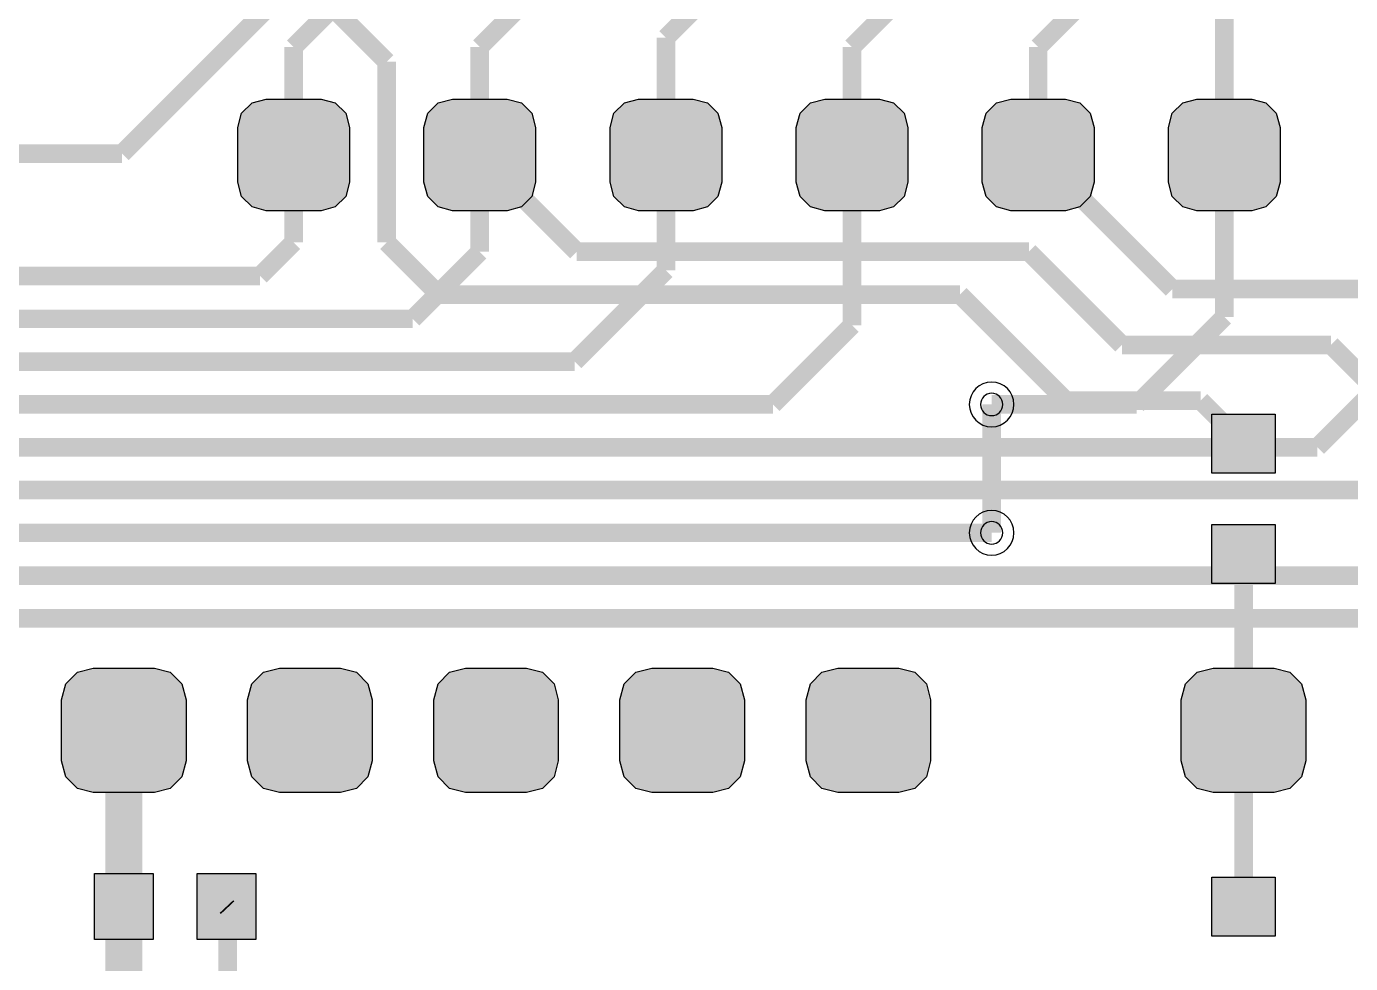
# Model space of a CAD drawing. Header units: millimetres. Extents: x -2 to 166, y 0 to 101.
# Drawn here: x 92.75 to 110.82, y 22.93 to 35.71 of the extents above; entities that cross this region are included whole.
import ezdxf

# ---------------------------------------------------------------- set-up
doc = ezdxf.new("R2010")
doc.units = ezdxf.units.MM
doc.header["$MEASUREMENT"] = 0
for name, color, linetype, true_color in [('Bottom-Layer', 7, 'Continuous', 0x0000ff), ('Hole-Layer', 7, 'Continuous', 0x222222), ('Multi-Layer', 7, 'Continuous', 0xc0c0c0), ('Top-Layer', 7, 'Continuous', 0xff0000)]:
    doc.layers.add(name, color=color, linetype=linetype, true_color=true_color)

msp = doc.modelspace()

# ---------------------------------------------------------------- hatches: boundary and pattern name
at = {"layer": 'Bottom-Layer'}
for points in [[(95.631, 33.589), (95.631, 34.335), (95.683, 34.53), (95.826, 34.672), (96.02, 34.724), (96.767, 34.724), (96.961, 34.672), (97.103, 34.53), (97.155, 34.335), (97.155, 33.589), (97.103, 33.394), (96.961, 33.252), (96.767, 33.2), (96.02, 33.2), (95.826, 33.252), (95.683, 33.394)], [(98.171, 33.589), (98.171, 34.335), (98.223, 34.53), (98.366, 34.672), (98.56, 34.724), (99.307, 34.724), (99.501, 34.672), (99.643, 34.53), (99.695, 34.335), (99.695, 33.589), (99.643, 33.394), (99.501, 33.252), (99.307, 33.2), (98.56, 33.2), (98.366, 33.252), (98.223, 33.394)], [(100.711, 33.589), (100.711, 34.335), (100.763, 34.53), (100.906, 34.672), (101.1, 34.724), (101.847, 34.724), (102.041, 34.672), (102.183, 34.53), (102.235, 34.335), (102.235, 33.589), (102.183, 33.394), (102.041, 33.252), (101.847, 33.2), (101.1, 33.2), (100.906, 33.252), (100.763, 33.394)], [(103.251, 33.589), (103.251, 34.335), (103.303, 34.53), (103.446, 34.672), (103.64, 34.724), (104.387, 34.724), (104.581, 34.672), (104.723, 34.53), (104.775, 34.335), (104.775, 33.589), (104.723, 33.394), (104.581, 33.252), (104.387, 33.2), (103.64, 33.2), (103.446, 33.252), (103.303, 33.394)], [(105.791, 33.589), (105.791, 34.335), (105.843, 34.53), (105.986, 34.672), (106.18, 34.724), (106.927, 34.724), (107.121, 34.672), (107.263, 34.53), (107.315, 34.335), (107.315, 33.589), (107.263, 33.394), (107.121, 33.252), (106.927, 33.2), (106.18, 33.2), (105.986, 33.252), (105.843, 33.394)], [(108.331, 33.589), (108.331, 34.335), (108.383, 34.53), (108.526, 34.672), (108.72, 34.724), (109.467, 34.724), (109.661, 34.672), (109.803, 34.53), (109.855, 34.335), (109.855, 33.589), (109.803, 33.394), (109.661, 33.252), (109.467, 33.2), (108.72, 33.2), (108.526, 33.252), (108.383, 33.394)], [(108.923, 30.424), (109.788, 30.424), (109.788, 29.618), (108.923, 29.618)], [(108.923, 28.917), (109.788, 28.917), (109.788, 28.111), (108.923, 28.111)], [(93.225, 25.692), (93.225, 26.525), (93.284, 26.742), (93.442, 26.901), (93.659, 26.959), (94.492, 26.959), (94.709, 26.901), (94.867, 26.742), (94.925, 26.525), (94.925, 25.692), (94.867, 25.476), (94.709, 25.317), (94.492, 25.259), (93.659, 25.259), (93.442, 25.317), (93.284, 25.476)], [(95.765, 25.692), (95.765, 26.525), (95.824, 26.742), (95.982, 26.901), (96.199, 26.959), (97.032, 26.959), (97.249, 26.901), (97.407, 26.742), (97.465, 26.525), (97.465, 25.692), (97.407, 25.476), (97.249, 25.317), (97.032, 25.259), (96.199, 25.259), (95.982, 25.317), (95.824, 25.476)], [(98.305, 25.692), (98.305, 26.525), (98.364, 26.742), (98.522, 26.901), (98.739, 26.959), (99.572, 26.959), (99.789, 26.901), (99.947, 26.742), (100.005, 26.525), (100.005, 25.692), (99.947, 25.476), (99.789, 25.317), (99.572, 25.259), (98.739, 25.259), (98.522, 25.317), (98.364, 25.476)], [(100.845, 25.692), (100.845, 26.525), (100.904, 26.742), (101.062, 26.901), (101.279, 26.959), (102.112, 26.959), (102.329, 26.901), (102.487, 26.742), (102.545, 26.525), (102.545, 25.692), (102.487, 25.476), (102.329, 25.317), (102.112, 25.259), (101.279, 25.259), (101.062, 25.317), (100.904, 25.476)], [(103.385, 25.692), (103.385, 26.525), (103.444, 26.742), (103.602, 26.901), (103.819, 26.959), (104.652, 26.959), (104.869, 26.901), (105.027, 26.742), (105.085, 26.525), (105.085, 25.692), (105.027, 25.476), (104.869, 25.317), (104.652, 25.259), (103.819, 25.259), (103.602, 25.317), (103.444, 25.476)], [(108.506, 25.692), (108.506, 26.526), (108.564, 26.742), (108.723, 26.901), (108.939, 26.959), (109.772, 26.959), (109.988, 26.901), (110.147, 26.742), (110.205, 26.526), (110.205, 25.692), (110.147, 25.476), (109.988, 25.317), (109.772, 25.259), (108.939, 25.259), (108.723, 25.317), (108.564, 25.476)], [(94.475, 24.154), (94.475, 23.254), (93.675, 23.254), (93.675, 24.154)], [(95.876, 24.154), (95.876, 23.254), (95.076, 23.254), (95.076, 24.154)], [(108.923, 24.107), (109.788, 24.107), (109.788, 23.3), (108.923, 23.3)]]:
    msp.add_hatch(color=256, dxfattribs=at).paths.add_polyline_path(points)
at = {"layer": 'Hole-Layer'}
for points in [[(95.868, 33.962, 1), (96.918, 33.962, 1)], [(95.868, 33.962, 1), (96.918, 33.962, 1)], [(98.408, 33.962, 1), (99.458, 33.962, 1)], [(98.408, 33.962, 1), (99.458, 33.962, 1)], [(100.948, 33.962, 1), (101.998, 33.962, 1)], [(100.948, 33.962, 1), (101.998, 33.962, 1)], [(103.488, 33.962, 1), (104.538, 33.962, 1)], [(103.488, 33.962, 1), (104.538, 33.962, 1)], [(106.028, 33.962, 1), (107.078, 33.962, 1)], [(106.028, 33.962, 1), (107.078, 33.962, 1)], [(108.568, 33.962, 1), (109.618, 33.962, 1)], [(108.568, 33.962, 1), (109.618, 33.962, 1)], [(93.525, 26.109, 1), (94.625, 26.109, 1)], [(93.525, 26.109, 1), (94.625, 26.109, 1)], [(96.065, 26.109, 1), (97.165, 26.109, 1)], [(96.065, 26.109, 1), (97.165, 26.109, 1)], [(98.605, 26.109, 1), (99.705, 26.109, 1)], [(98.605, 26.109, 1), (99.705, 26.109, 1)], [(101.145, 26.109, 1), (102.245, 26.109, 1)], [(101.145, 26.109, 1), (102.245, 26.109, 1)], [(103.685, 26.109, 1), (104.786, 26.109, 1)], [(103.685, 26.109, 1), (104.786, 26.109, 1)], [(108.805, 26.109, 1), (109.906, 26.109, 1)], [(108.805, 26.109, 1), (109.906, 26.109, 1)]]:
    msp.add_hatch(color=256, dxfattribs=at).paths.add_polyline_path(points)
at = {"layer": 'Multi-Layer'}
for points in [[(95.631, 33.589), (95.631, 34.335), (95.683, 34.53), (95.826, 34.672), (96.02, 34.724), (96.767, 34.724), (96.961, 34.672), (97.103, 34.53), (97.155, 34.335), (97.155, 33.589), (97.103, 33.394), (96.961, 33.252), (96.767, 33.2), (96.02, 33.2), (95.826, 33.252), (95.683, 33.394)], [(95.631, 33.589), (95.631, 34.335), (95.683, 34.53), (95.826, 34.672), (96.02, 34.724), (96.767, 34.724), (96.961, 34.672), (97.103, 34.53), (97.155, 34.335), (97.155, 33.589), (97.103, 33.394), (96.961, 33.252), (96.767, 33.2), (96.02, 33.2), (95.826, 33.252), (95.683, 33.394)], [(95.631, 33.589), (95.631, 34.335), (95.683, 34.53), (95.826, 34.672), (96.02, 34.724), (96.767, 34.724), (96.961, 34.672), (97.103, 34.53), (97.155, 34.335), (97.155, 33.589), (97.103, 33.394), (96.961, 33.252), (96.767, 33.2), (96.02, 33.2), (95.826, 33.252), (95.683, 33.394)], [(98.171, 33.589), (98.171, 34.335), (98.223, 34.53), (98.366, 34.672), (98.56, 34.724), (99.307, 34.724), (99.501, 34.672), (99.643, 34.53), (99.695, 34.335), (99.695, 33.589), (99.643, 33.394), (99.501, 33.252), (99.307, 33.2), (98.56, 33.2), (98.366, 33.252), (98.223, 33.394)], [(98.171, 33.589), (98.171, 34.335), (98.223, 34.53), (98.366, 34.672), (98.56, 34.724), (99.307, 34.724), (99.501, 34.672), (99.643, 34.53), (99.695, 34.335), (99.695, 33.589), (99.643, 33.394), (99.501, 33.252), (99.307, 33.2), (98.56, 33.2), (98.366, 33.252), (98.223, 33.394)], [(98.171, 33.589), (98.171, 34.335), (98.223, 34.53), (98.366, 34.672), (98.56, 34.724), (99.307, 34.724), (99.501, 34.672), (99.643, 34.53), (99.695, 34.335), (99.695, 33.589), (99.643, 33.394), (99.501, 33.252), (99.307, 33.2), (98.56, 33.2), (98.366, 33.252), (98.223, 33.394)], [(100.711, 33.589), (100.711, 34.335), (100.763, 34.53), (100.906, 34.672), (101.1, 34.724), (101.847, 34.724), (102.041, 34.672), (102.183, 34.53), (102.235, 34.335), (102.235, 33.589), (102.183, 33.394), (102.041, 33.252), (101.847, 33.2), (101.1, 33.2), (100.906, 33.252), (100.763, 33.394)], [(100.711, 33.589), (100.711, 34.335), (100.763, 34.53), (100.906, 34.672), (101.1, 34.724), (101.847, 34.724), (102.041, 34.672), (102.183, 34.53), (102.235, 34.335), (102.235, 33.589), (102.183, 33.394), (102.041, 33.252), (101.847, 33.2), (101.1, 33.2), (100.906, 33.252), (100.763, 33.394)], [(100.711, 33.589), (100.711, 34.335), (100.763, 34.53), (100.906, 34.672), (101.1, 34.724), (101.847, 34.724), (102.041, 34.672), (102.183, 34.53), (102.235, 34.335), (102.235, 33.589), (102.183, 33.394), (102.041, 33.252), (101.847, 33.2), (101.1, 33.2), (100.906, 33.252), (100.763, 33.394)], [(103.251, 33.589), (103.251, 34.335), (103.303, 34.53), (103.446, 34.672), (103.64, 34.724), (104.387, 34.724), (104.581, 34.672), (104.723, 34.53), (104.775, 34.335), (104.775, 33.589), (104.723, 33.394), (104.581, 33.252), (104.387, 33.2), (103.64, 33.2), (103.446, 33.252), (103.303, 33.394)], [(103.251, 33.589), (103.251, 34.335), (103.303, 34.53), (103.446, 34.672), (103.64, 34.724), (104.387, 34.724), (104.581, 34.672), (104.723, 34.53), (104.775, 34.335), (104.775, 33.589), (104.723, 33.394), (104.581, 33.252), (104.387, 33.2), (103.64, 33.2), (103.446, 33.252), (103.303, 33.394)], [(103.251, 33.589), (103.251, 34.335), (103.303, 34.53), (103.446, 34.672), (103.64, 34.724), (104.387, 34.724), (104.581, 34.672), (104.723, 34.53), (104.775, 34.335), (104.775, 33.589), (104.723, 33.394), (104.581, 33.252), (104.387, 33.2), (103.64, 33.2), (103.446, 33.252), (103.303, 33.394)], [(105.791, 33.589), (105.791, 34.335), (105.843, 34.53), (105.986, 34.672), (106.18, 34.724), (106.927, 34.724), (107.121, 34.672), (107.263, 34.53), (107.315, 34.335), (107.315, 33.589), (107.263, 33.394), (107.121, 33.252), (106.927, 33.2), (106.18, 33.2), (105.986, 33.252), (105.843, 33.394)], [(105.791, 33.589), (105.791, 34.335), (105.843, 34.53), (105.986, 34.672), (106.18, 34.724), (106.927, 34.724), (107.121, 34.672), (107.263, 34.53), (107.315, 34.335), (107.315, 33.589), (107.263, 33.394), (107.121, 33.252), (106.927, 33.2), (106.18, 33.2), (105.986, 33.252), (105.843, 33.394)], [(105.791, 33.589), (105.791, 34.335), (105.843, 34.53), (105.986, 34.672), (106.18, 34.724), (106.927, 34.724), (107.121, 34.672), (107.263, 34.53), (107.315, 34.335), (107.315, 33.589), (107.263, 33.394), (107.121, 33.252), (106.927, 33.2), (106.18, 33.2), (105.986, 33.252), (105.843, 33.394)], [(108.331, 33.589), (108.331, 34.335), (108.383, 34.53), (108.526, 34.672), (108.72, 34.724), (109.467, 34.724), (109.661, 34.672), (109.803, 34.53), (109.855, 34.335), (109.855, 33.589), (109.803, 33.394), (109.661, 33.252), (109.467, 33.2), (108.72, 33.2), (108.526, 33.252), (108.383, 33.394)], [(108.331, 33.589), (108.331, 34.335), (108.383, 34.53), (108.526, 34.672), (108.72, 34.724), (109.467, 34.724), (109.661, 34.672), (109.803, 34.53), (109.855, 34.335), (109.855, 33.589), (109.803, 33.394), (109.661, 33.252), (109.467, 33.2), (108.72, 33.2), (108.526, 33.252), (108.383, 33.394)], [(108.331, 33.589), (108.331, 34.335), (108.383, 34.53), (108.526, 34.672), (108.72, 34.724), (109.467, 34.724), (109.661, 34.672), (109.803, 34.53), (109.855, 34.335), (109.855, 33.589), (109.803, 33.394), (109.661, 33.252), (109.467, 33.2), (108.72, 33.2), (108.526, 33.252), (108.383, 33.394)], [(93.225, 25.692), (93.225, 26.525), (93.284, 26.742), (93.442, 26.901), (93.659, 26.959), (94.492, 26.959), (94.709, 26.901), (94.867, 26.742), (94.925, 26.525), (94.925, 25.692), (94.867, 25.476), (94.709, 25.317), (94.492, 25.259), (93.659, 25.259), (93.442, 25.317), (93.284, 25.476)], [(93.225, 25.692), (93.225, 26.525), (93.284, 26.742), (93.442, 26.901), (93.659, 26.959), (94.492, 26.959), (94.709, 26.901), (94.867, 26.742), (94.925, 26.525), (94.925, 25.692), (94.867, 25.476), (94.709, 25.317), (94.492, 25.259), (93.659, 25.259), (93.442, 25.317), (93.284, 25.476)], [(93.225, 25.692), (93.225, 26.525), (93.284, 26.742), (93.442, 26.901), (93.659, 26.959), (94.492, 26.959), (94.709, 26.901), (94.867, 26.742), (94.925, 26.525), (94.925, 25.692), (94.867, 25.476), (94.709, 25.317), (94.492, 25.259), (93.659, 25.259), (93.442, 25.317), (93.284, 25.476)], [(95.765, 25.692), (95.765, 26.525), (95.824, 26.742), (95.982, 26.901), (96.199, 26.959), (97.032, 26.959), (97.249, 26.901), (97.407, 26.742), (97.465, 26.525), (97.465, 25.692), (97.407, 25.476), (97.249, 25.317), (97.032, 25.259), (96.199, 25.259), (95.982, 25.317), (95.824, 25.476)], [(95.765, 25.692), (95.765, 26.525), (95.824, 26.742), (95.982, 26.901), (96.199, 26.959), (97.032, 26.959), (97.249, 26.901), (97.407, 26.742), (97.465, 26.525), (97.465, 25.692), (97.407, 25.476), (97.249, 25.317), (97.032, 25.259), (96.199, 25.259), (95.982, 25.317), (95.824, 25.476)], [(95.765, 25.692), (95.765, 26.525), (95.824, 26.742), (95.982, 26.901), (96.199, 26.959), (97.032, 26.959), (97.249, 26.901), (97.407, 26.742), (97.465, 26.525), (97.465, 25.692), (97.407, 25.476), (97.249, 25.317), (97.032, 25.259), (96.199, 25.259), (95.982, 25.317), (95.824, 25.476)], [(98.305, 25.692), (98.305, 26.525), (98.364, 26.742), (98.522, 26.901), (98.739, 26.959), (99.572, 26.959), (99.789, 26.901), (99.947, 26.742), (100.005, 26.525), (100.005, 25.692), (99.947, 25.476), (99.789, 25.317), (99.572, 25.259), (98.739, 25.259), (98.522, 25.317), (98.364, 25.476)], [(98.305, 25.692), (98.305, 26.525), (98.364, 26.742), (98.522, 26.901), (98.739, 26.959), (99.572, 26.959), (99.789, 26.901), (99.947, 26.742), (100.005, 26.525), (100.005, 25.692), (99.947, 25.476), (99.789, 25.317), (99.572, 25.259), (98.739, 25.259), (98.522, 25.317), (98.364, 25.476)], [(98.305, 25.692), (98.305, 26.525), (98.364, 26.742), (98.522, 26.901), (98.739, 26.959), (99.572, 26.959), (99.789, 26.901), (99.947, 26.742), (100.005, 26.525), (100.005, 25.692), (99.947, 25.476), (99.789, 25.317), (99.572, 25.259), (98.739, 25.259), (98.522, 25.317), (98.364, 25.476)], [(100.845, 25.692), (100.845, 26.525), (100.904, 26.742), (101.062, 26.901), (101.279, 26.959), (102.112, 26.959), (102.329, 26.901), (102.487, 26.742), (102.545, 26.525), (102.545, 25.692), (102.487, 25.476), (102.329, 25.317), (102.112, 25.259), (101.279, 25.259), (101.062, 25.317), (100.904, 25.476)], [(100.845, 25.692), (100.845, 26.525), (100.904, 26.742), (101.062, 26.901), (101.279, 26.959), (102.112, 26.959), (102.329, 26.901), (102.487, 26.742), (102.545, 26.525), (102.545, 25.692), (102.487, 25.476), (102.329, 25.317), (102.112, 25.259), (101.279, 25.259), (101.062, 25.317), (100.904, 25.476)], [(100.845, 25.692), (100.845, 26.525), (100.904, 26.742), (101.062, 26.901), (101.279, 26.959), (102.112, 26.959), (102.329, 26.901), (102.487, 26.742), (102.545, 26.525), (102.545, 25.692), (102.487, 25.476), (102.329, 25.317), (102.112, 25.259), (101.279, 25.259), (101.062, 25.317), (100.904, 25.476)], [(103.385, 25.692), (103.385, 26.525), (103.444, 26.742), (103.602, 26.901), (103.819, 26.959), (104.652, 26.959), (104.869, 26.901), (105.027, 26.742), (105.085, 26.525), (105.085, 25.692), (105.027, 25.476), (104.869, 25.317), (104.652, 25.259), (103.819, 25.259), (103.602, 25.317), (103.444, 25.476)], [(103.385, 25.692), (103.385, 26.525), (103.444, 26.742), (103.602, 26.901), (103.819, 26.959), (104.652, 26.959), (104.869, 26.901), (105.027, 26.742), (105.085, 26.525), (105.085, 25.692), (105.027, 25.476), (104.869, 25.317), (104.652, 25.259), (103.819, 25.259), (103.602, 25.317), (103.444, 25.476)], [(103.385, 25.692), (103.385, 26.525), (103.444, 26.742), (103.602, 26.901), (103.819, 26.959), (104.652, 26.959), (104.869, 26.901), (105.027, 26.742), (105.085, 26.525), (105.085, 25.692), (105.027, 25.476), (104.869, 25.317), (104.652, 25.259), (103.819, 25.259), (103.602, 25.317), (103.444, 25.476)], [(108.506, 25.692), (108.506, 26.526), (108.564, 26.742), (108.723, 26.901), (108.939, 26.959), (109.772, 26.959), (109.988, 26.901), (110.147, 26.742), (110.205, 26.526), (110.205, 25.692), (110.147, 25.476), (109.988, 25.317), (109.772, 25.259), (108.939, 25.259), (108.723, 25.317), (108.564, 25.476)], [(108.506, 25.692), (108.506, 26.526), (108.564, 26.742), (108.723, 26.901), (108.939, 26.959), (109.772, 26.959), (109.988, 26.901), (110.147, 26.742), (110.205, 26.526), (110.205, 25.692), (110.147, 25.476), (109.988, 25.317), (109.772, 25.259), (108.939, 25.259), (108.723, 25.317), (108.564, 25.476)], [(108.506, 25.692), (108.506, 26.526), (108.564, 26.742), (108.723, 26.901), (108.939, 26.959), (109.772, 26.959), (109.988, 26.901), (110.147, 26.742), (110.205, 26.526), (110.205, 25.692), (110.147, 25.476), (109.988, 25.317), (109.772, 25.259), (108.939, 25.259), (108.723, 25.317), (108.564, 25.476)]]:
    msp.add_hatch(color=256, dxfattribs=at).paths.add_polyline_path(points)
at = {"layer": 'Top-Layer'}
for points in [[(95.631, 33.589), (95.631, 34.335), (95.683, 34.53), (95.826, 34.672), (96.02, 34.724), (96.767, 34.724), (96.961, 34.672), (97.103, 34.53), (97.155, 34.335), (97.155, 33.589), (97.103, 33.394), (96.961, 33.252), (96.767, 33.2), (96.02, 33.2), (95.826, 33.252), (95.683, 33.394)], [(98.171, 33.589), (98.171, 34.335), (98.223, 34.53), (98.366, 34.672), (98.56, 34.724), (99.307, 34.724), (99.501, 34.672), (99.643, 34.53), (99.695, 34.335), (99.695, 33.589), (99.643, 33.394), (99.501, 33.252), (99.307, 33.2), (98.56, 33.2), (98.366, 33.252), (98.223, 33.394)], [(100.711, 33.589), (100.711, 34.335), (100.763, 34.53), (100.906, 34.672), (101.1, 34.724), (101.847, 34.724), (102.041, 34.672), (102.183, 34.53), (102.235, 34.335), (102.235, 33.589), (102.183, 33.394), (102.041, 33.252), (101.847, 33.2), (101.1, 33.2), (100.906, 33.252), (100.763, 33.394)], [(103.251, 33.589), (103.251, 34.335), (103.303, 34.53), (103.446, 34.672), (103.64, 34.724), (104.387, 34.724), (104.581, 34.672), (104.723, 34.53), (104.775, 34.335), (104.775, 33.589), (104.723, 33.394), (104.581, 33.252), (104.387, 33.2), (103.64, 33.2), (103.446, 33.252), (103.303, 33.394)], [(105.791, 33.589), (105.791, 34.335), (105.843, 34.53), (105.986, 34.672), (106.18, 34.724), (106.927, 34.724), (107.121, 34.672), (107.263, 34.53), (107.315, 34.335), (107.315, 33.589), (107.263, 33.394), (107.121, 33.252), (106.927, 33.2), (106.18, 33.2), (105.986, 33.252), (105.843, 33.394)], [(108.331, 33.589), (108.331, 34.335), (108.383, 34.53), (108.526, 34.672), (108.72, 34.724), (109.467, 34.724), (109.661, 34.672), (109.803, 34.53), (109.855, 34.335), (109.855, 33.589), (109.803, 33.394), (109.661, 33.252), (109.467, 33.2), (108.72, 33.2), (108.526, 33.252), (108.383, 33.394)], [(93.225, 25.692), (93.225, 26.525), (93.284, 26.742), (93.442, 26.901), (93.659, 26.959), (94.492, 26.959), (94.709, 26.901), (94.867, 26.742), (94.925, 26.525), (94.925, 25.692), (94.867, 25.476), (94.709, 25.317), (94.492, 25.259), (93.659, 25.259), (93.442, 25.317), (93.284, 25.476)], [(95.765, 25.692), (95.765, 26.525), (95.824, 26.742), (95.982, 26.901), (96.199, 26.959), (97.032, 26.959), (97.249, 26.901), (97.407, 26.742), (97.465, 26.525), (97.465, 25.692), (97.407, 25.476), (97.249, 25.317), (97.032, 25.259), (96.199, 25.259), (95.982, 25.317), (95.824, 25.476)], [(98.305, 25.692), (98.305, 26.525), (98.364, 26.742), (98.522, 26.901), (98.739, 26.959), (99.572, 26.959), (99.789, 26.901), (99.947, 26.742), (100.005, 26.525), (100.005, 25.692), (99.947, 25.476), (99.789, 25.317), (99.572, 25.259), (98.739, 25.259), (98.522, 25.317), (98.364, 25.476)], [(100.845, 25.692), (100.845, 26.525), (100.904, 26.742), (101.062, 26.901), (101.279, 26.959), (102.112, 26.959), (102.329, 26.901), (102.487, 26.742), (102.545, 26.525), (102.545, 25.692), (102.487, 25.476), (102.329, 25.317), (102.112, 25.259), (101.279, 25.259), (101.062, 25.317), (100.904, 25.476)], [(103.385, 25.692), (103.385, 26.525), (103.444, 26.742), (103.602, 26.901), (103.819, 26.959), (104.652, 26.959), (104.869, 26.901), (105.027, 26.742), (105.085, 26.525), (105.085, 25.692), (105.027, 25.476), (104.869, 25.317), (104.652, 25.259), (103.819, 25.259), (103.602, 25.317), (103.444, 25.476)], [(108.506, 25.692), (108.506, 26.526), (108.564, 26.742), (108.723, 26.901), (108.939, 26.959), (109.772, 26.959), (109.988, 26.901), (110.147, 26.742), (110.205, 26.526), (110.205, 25.692), (110.147, 25.476), (109.988, 25.317), (109.772, 25.259), (108.939, 25.259), (108.723, 25.317), (108.564, 25.476)]]:
    msp.add_hatch(color=256, dxfattribs=at).paths.add_polyline_path(points)

# ---------------------------------------------------------------- linework, layer by layer
at = {"layer": 'Bottom-Layer'}
for points, const_width in [([(97.663, 35.232), (93.853, 39.042)], 0.254), ([(97.663, 32.766), (97.663, 35.232)], 0.254), ([(100.256, 32.639), (98.933, 33.962)], 0.254), ([(106.553, 33.962), (108.384, 32.131)], 0.254), ([(98.374, 32.055), (97.663, 32.766)], 0.254), ([(106.426, 32.639), (100.256, 32.639)], 0.254), ([(107.696, 31.369), (106.426, 32.639)], 0.254), ([(105.486, 32.055), (98.374, 32.055)], 0.254), ([(106.934, 30.607), (105.486, 32.055)], 0.254), ([(108.384, 32.131), (115.443, 32.131)], 0.254), ([(110.547, 31.369), (107.696, 31.369)], 0.254), ([(111.896, 30.021), (110.547, 31.369)], 0.254), ([(108.769, 30.607), (106.934, 30.607)], 0.254), ([(109.356, 30.021), (108.769, 30.607)], 0.254), ([(105.918, 30.556), (105.918, 28.804)], 0.254), ([(109.356, 28.514), (109.356, 26.109)], 0.254), ([(94.075, 26.109), (94.075, 23.704)], 0.508), ([(109.356, 26.109), (109.356, 23.704)], 0.254), ([(94.075, 23.704), (94.075, 22.053)], 0.508), ([(95.476, 23.704), (95.491, 23.688)], 0.254), ([(95.491, 23.688), (95.491, 22.053)], 0.254)]:
    msp.add_lwpolyline(points, dxfattribs=dict(at, const_width=const_width))
for points in [[(95.631, 33.589), (95.631, 34.335), (95.683, 34.53), (95.826, 34.672), (96.02, 34.724), (96.767, 34.724), (96.961, 34.672), (97.103, 34.53), (97.155, 34.335), (97.155, 33.589), (97.103, 33.394), (96.961, 33.252), (96.767, 33.2), (96.02, 33.2), (95.826, 33.252), (95.683, 33.394)], [(98.171, 33.589), (98.171, 34.335), (98.223, 34.53), (98.366, 34.672), (98.56, 34.724), (99.307, 34.724), (99.501, 34.672), (99.643, 34.53), (99.695, 34.335), (99.695, 33.589), (99.643, 33.394), (99.501, 33.252), (99.307, 33.2), (98.56, 33.2), (98.366, 33.252), (98.223, 33.394)], [(100.711, 33.589), (100.711, 34.335), (100.763, 34.53), (100.906, 34.672), (101.1, 34.724), (101.847, 34.724), (102.041, 34.672), (102.183, 34.53), (102.235, 34.335), (102.235, 33.589), (102.183, 33.394), (102.041, 33.252), (101.847, 33.2), (101.1, 33.2), (100.906, 33.252), (100.763, 33.394)], [(103.251, 33.589), (103.251, 34.335), (103.303, 34.53), (103.446, 34.672), (103.64, 34.724), (104.387, 34.724), (104.581, 34.672), (104.723, 34.53), (104.775, 34.335), (104.775, 33.589), (104.723, 33.394), (104.581, 33.252), (104.387, 33.2), (103.64, 33.2), (103.446, 33.252), (103.303, 33.394)], [(105.791, 33.589), (105.791, 34.335), (105.843, 34.53), (105.986, 34.672), (106.18, 34.724), (106.927, 34.724), (107.121, 34.672), (107.263, 34.53), (107.315, 34.335), (107.315, 33.589), (107.263, 33.394), (107.121, 33.252), (106.927, 33.2), (106.18, 33.2), (105.986, 33.252), (105.843, 33.394)], [(108.331, 33.589), (108.331, 34.335), (108.383, 34.53), (108.526, 34.672), (108.72, 34.724), (109.467, 34.724), (109.661, 34.672), (109.803, 34.53), (109.855, 34.335), (109.855, 33.589), (109.803, 33.394), (109.661, 33.252), (109.467, 33.2), (108.72, 33.2), (108.526, 33.252), (108.383, 33.394)], [(108.923, 30.424), (109.788, 30.424), (109.788, 29.618), (108.923, 29.618)], [(108.923, 28.917), (109.788, 28.917), (109.788, 28.111), (108.923, 28.111)], [(93.225, 25.692), (93.225, 26.525), (93.284, 26.742), (93.442, 26.901), (93.659, 26.959), (94.492, 26.959), (94.709, 26.901), (94.867, 26.742), (94.925, 26.525), (94.925, 25.692), (94.867, 25.476), (94.709, 25.317), (94.492, 25.259), (93.659, 25.259), (93.442, 25.317), (93.284, 25.476)], [(95.765, 25.692), (95.765, 26.525), (95.824, 26.742), (95.982, 26.901), (96.199, 26.959), (97.032, 26.959), (97.249, 26.901), (97.407, 26.742), (97.465, 26.525), (97.465, 25.692), (97.407, 25.476), (97.249, 25.317), (97.032, 25.259), (96.199, 25.259), (95.982, 25.317), (95.824, 25.476)], [(98.305, 25.692), (98.305, 26.525), (98.364, 26.742), (98.522, 26.901), (98.739, 26.959), (99.572, 26.959), (99.789, 26.901), (99.947, 26.742), (100.005, 26.525), (100.005, 25.692), (99.947, 25.476), (99.789, 25.317), (99.572, 25.259), (98.739, 25.259), (98.522, 25.317), (98.364, 25.476)], [(100.845, 25.692), (100.845, 26.525), (100.904, 26.742), (101.062, 26.901), (101.279, 26.959), (102.112, 26.959), (102.329, 26.901), (102.487, 26.742), (102.545, 26.525), (102.545, 25.692), (102.487, 25.476), (102.329, 25.317), (102.112, 25.259), (101.279, 25.259), (101.062, 25.317), (100.904, 25.476)], [(103.385, 25.692), (103.385, 26.525), (103.444, 26.742), (103.602, 26.901), (103.819, 26.959), (104.652, 26.959), (104.869, 26.901), (105.027, 26.742), (105.085, 26.525), (105.085, 25.692), (105.027, 25.476), (104.869, 25.317), (104.652, 25.259), (103.819, 25.259), (103.602, 25.317), (103.444, 25.476)], [(108.506, 25.692), (108.506, 26.526), (108.564, 26.742), (108.723, 26.901), (108.939, 26.959), (109.772, 26.959), (109.988, 26.901), (110.147, 26.742), (110.205, 26.526), (110.205, 25.692), (110.147, 25.476), (109.988, 25.317), (109.772, 25.259), (108.939, 25.259), (108.723, 25.317), (108.564, 25.476)], [(94.475, 24.154), (94.475, 23.254), (93.675, 23.254), (93.675, 24.154)], [(95.876, 24.154), (95.876, 23.254), (95.076, 23.254), (95.076, 24.154)], [(108.923, 24.107), (109.788, 24.107), (109.788, 23.3), (108.923, 23.3)]]:
    msp.add_lwpolyline(points, close=True, dxfattribs=at)
at = {"layer": 'Hole-Layer'}
for points in [[(105.766, 30.556, 1), (106.071, 30.556, 1)], [(105.766, 28.804, 1), (106.071, 28.804, 1)]]:
    msp.add_lwpolyline(points, format="xyb", close=True, dxfattribs=at)
at = {"layer": 'Multi-Layer'}
for points in [[(95.631, 33.589), (95.631, 34.335), (95.683, 34.53), (95.826, 34.672), (96.02, 34.724), (96.767, 34.724), (96.961, 34.672), (97.103, 34.53), (97.155, 34.335), (97.155, 33.589), (97.103, 33.394), (96.961, 33.252), (96.767, 33.2), (96.02, 33.2), (95.826, 33.252), (95.683, 33.394)], [(95.631, 33.589), (95.631, 34.335), (95.683, 34.53), (95.826, 34.672), (96.02, 34.724), (96.767, 34.724), (96.961, 34.672), (97.103, 34.53), (97.155, 34.335), (97.155, 33.589), (97.103, 33.394), (96.961, 33.252), (96.767, 33.2), (96.02, 33.2), (95.826, 33.252), (95.683, 33.394)], [(95.631, 33.589), (95.631, 34.335), (95.683, 34.53), (95.826, 34.672), (96.02, 34.724), (96.767, 34.724), (96.961, 34.672), (97.103, 34.53), (97.155, 34.335), (97.155, 33.589), (97.103, 33.394), (96.961, 33.252), (96.767, 33.2), (96.02, 33.2), (95.826, 33.252), (95.683, 33.394)], [(98.171, 33.589), (98.171, 34.335), (98.223, 34.53), (98.366, 34.672), (98.56, 34.724), (99.307, 34.724), (99.501, 34.672), (99.643, 34.53), (99.695, 34.335), (99.695, 33.589), (99.643, 33.394), (99.501, 33.252), (99.307, 33.2), (98.56, 33.2), (98.366, 33.252), (98.223, 33.394)], [(98.171, 33.589), (98.171, 34.335), (98.223, 34.53), (98.366, 34.672), (98.56, 34.724), (99.307, 34.724), (99.501, 34.672), (99.643, 34.53), (99.695, 34.335), (99.695, 33.589), (99.643, 33.394), (99.501, 33.252), (99.307, 33.2), (98.56, 33.2), (98.366, 33.252), (98.223, 33.394)], [(98.171, 33.589), (98.171, 34.335), (98.223, 34.53), (98.366, 34.672), (98.56, 34.724), (99.307, 34.724), (99.501, 34.672), (99.643, 34.53), (99.695, 34.335), (99.695, 33.589), (99.643, 33.394), (99.501, 33.252), (99.307, 33.2), (98.56, 33.2), (98.366, 33.252), (98.223, 33.394)], [(100.711, 33.589), (100.711, 34.335), (100.763, 34.53), (100.906, 34.672), (101.1, 34.724), (101.847, 34.724), (102.041, 34.672), (102.183, 34.53), (102.235, 34.335), (102.235, 33.589), (102.183, 33.394), (102.041, 33.252), (101.847, 33.2), (101.1, 33.2), (100.906, 33.252), (100.763, 33.394)], [(100.711, 33.589), (100.711, 34.335), (100.763, 34.53), (100.906, 34.672), (101.1, 34.724), (101.847, 34.724), (102.041, 34.672), (102.183, 34.53), (102.235, 34.335), (102.235, 33.589), (102.183, 33.394), (102.041, 33.252), (101.847, 33.2), (101.1, 33.2), (100.906, 33.252), (100.763, 33.394)], [(100.711, 33.589), (100.711, 34.335), (100.763, 34.53), (100.906, 34.672), (101.1, 34.724), (101.847, 34.724), (102.041, 34.672), (102.183, 34.53), (102.235, 34.335), (102.235, 33.589), (102.183, 33.394), (102.041, 33.252), (101.847, 33.2), (101.1, 33.2), (100.906, 33.252), (100.763, 33.394)], [(103.251, 33.589), (103.251, 34.335), (103.303, 34.53), (103.446, 34.672), (103.64, 34.724), (104.387, 34.724), (104.581, 34.672), (104.723, 34.53), (104.775, 34.335), (104.775, 33.589), (104.723, 33.394), (104.581, 33.252), (104.387, 33.2), (103.64, 33.2), (103.446, 33.252), (103.303, 33.394)], [(103.251, 33.589), (103.251, 34.335), (103.303, 34.53), (103.446, 34.672), (103.64, 34.724), (104.387, 34.724), (104.581, 34.672), (104.723, 34.53), (104.775, 34.335), (104.775, 33.589), (104.723, 33.394), (104.581, 33.252), (104.387, 33.2), (103.64, 33.2), (103.446, 33.252), (103.303, 33.394)], [(103.251, 33.589), (103.251, 34.335), (103.303, 34.53), (103.446, 34.672), (103.64, 34.724), (104.387, 34.724), (104.581, 34.672), (104.723, 34.53), (104.775, 34.335), (104.775, 33.589), (104.723, 33.394), (104.581, 33.252), (104.387, 33.2), (103.64, 33.2), (103.446, 33.252), (103.303, 33.394)], [(105.791, 33.589), (105.791, 34.335), (105.843, 34.53), (105.986, 34.672), (106.18, 34.724), (106.927, 34.724), (107.121, 34.672), (107.263, 34.53), (107.315, 34.335), (107.315, 33.589), (107.263, 33.394), (107.121, 33.252), (106.927, 33.2), (106.18, 33.2), (105.986, 33.252), (105.843, 33.394)], [(105.791, 33.589), (105.791, 34.335), (105.843, 34.53), (105.986, 34.672), (106.18, 34.724), (106.927, 34.724), (107.121, 34.672), (107.263, 34.53), (107.315, 34.335), (107.315, 33.589), (107.263, 33.394), (107.121, 33.252), (106.927, 33.2), (106.18, 33.2), (105.986, 33.252), (105.843, 33.394)], [(105.791, 33.589), (105.791, 34.335), (105.843, 34.53), (105.986, 34.672), (106.18, 34.724), (106.927, 34.724), (107.121, 34.672), (107.263, 34.53), (107.315, 34.335), (107.315, 33.589), (107.263, 33.394), (107.121, 33.252), (106.927, 33.2), (106.18, 33.2), (105.986, 33.252), (105.843, 33.394)], [(108.331, 33.589), (108.331, 34.335), (108.383, 34.53), (108.526, 34.672), (108.72, 34.724), (109.467, 34.724), (109.661, 34.672), (109.803, 34.53), (109.855, 34.335), (109.855, 33.589), (109.803, 33.394), (109.661, 33.252), (109.467, 33.2), (108.72, 33.2), (108.526, 33.252), (108.383, 33.394)], [(108.331, 33.589), (108.331, 34.335), (108.383, 34.53), (108.526, 34.672), (108.72, 34.724), (109.467, 34.724), (109.661, 34.672), (109.803, 34.53), (109.855, 34.335), (109.855, 33.589), (109.803, 33.394), (109.661, 33.252), (109.467, 33.2), (108.72, 33.2), (108.526, 33.252), (108.383, 33.394)], [(108.331, 33.589), (108.331, 34.335), (108.383, 34.53), (108.526, 34.672), (108.72, 34.724), (109.467, 34.724), (109.661, 34.672), (109.803, 34.53), (109.855, 34.335), (109.855, 33.589), (109.803, 33.394), (109.661, 33.252), (109.467, 33.2), (108.72, 33.2), (108.526, 33.252), (108.383, 33.394)], [(93.225, 25.692), (93.225, 26.525), (93.284, 26.742), (93.442, 26.901), (93.659, 26.959), (94.492, 26.959), (94.709, 26.901), (94.867, 26.742), (94.925, 26.525), (94.925, 25.692), (94.867, 25.476), (94.709, 25.317), (94.492, 25.259), (93.659, 25.259), (93.442, 25.317), (93.284, 25.476)], [(93.225, 25.692), (93.225, 26.525), (93.284, 26.742), (93.442, 26.901), (93.659, 26.959), (94.492, 26.959), (94.709, 26.901), (94.867, 26.742), (94.925, 26.525), (94.925, 25.692), (94.867, 25.476), (94.709, 25.317), (94.492, 25.259), (93.659, 25.259), (93.442, 25.317), (93.284, 25.476)], [(93.225, 25.692), (93.225, 26.525), (93.284, 26.742), (93.442, 26.901), (93.659, 26.959), (94.492, 26.959), (94.709, 26.901), (94.867, 26.742), (94.925, 26.525), (94.925, 25.692), (94.867, 25.476), (94.709, 25.317), (94.492, 25.259), (93.659, 25.259), (93.442, 25.317), (93.284, 25.476)], [(95.765, 25.692), (95.765, 26.525), (95.824, 26.742), (95.982, 26.901), (96.199, 26.959), (97.032, 26.959), (97.249, 26.901), (97.407, 26.742), (97.465, 26.525), (97.465, 25.692), (97.407, 25.476), (97.249, 25.317), (97.032, 25.259), (96.199, 25.259), (95.982, 25.317), (95.824, 25.476)], [(95.765, 25.692), (95.765, 26.525), (95.824, 26.742), (95.982, 26.901), (96.199, 26.959), (97.032, 26.959), (97.249, 26.901), (97.407, 26.742), (97.465, 26.525), (97.465, 25.692), (97.407, 25.476), (97.249, 25.317), (97.032, 25.259), (96.199, 25.259), (95.982, 25.317), (95.824, 25.476)], [(95.765, 25.692), (95.765, 26.525), (95.824, 26.742), (95.982, 26.901), (96.199, 26.959), (97.032, 26.959), (97.249, 26.901), (97.407, 26.742), (97.465, 26.525), (97.465, 25.692), (97.407, 25.476), (97.249, 25.317), (97.032, 25.259), (96.199, 25.259), (95.982, 25.317), (95.824, 25.476)], [(98.305, 25.692), (98.305, 26.525), (98.364, 26.742), (98.522, 26.901), (98.739, 26.959), (99.572, 26.959), (99.789, 26.901), (99.947, 26.742), (100.005, 26.525), (100.005, 25.692), (99.947, 25.476), (99.789, 25.317), (99.572, 25.259), (98.739, 25.259), (98.522, 25.317), (98.364, 25.476)], [(98.305, 25.692), (98.305, 26.525), (98.364, 26.742), (98.522, 26.901), (98.739, 26.959), (99.572, 26.959), (99.789, 26.901), (99.947, 26.742), (100.005, 26.525), (100.005, 25.692), (99.947, 25.476), (99.789, 25.317), (99.572, 25.259), (98.739, 25.259), (98.522, 25.317), (98.364, 25.476)], [(98.305, 25.692), (98.305, 26.525), (98.364, 26.742), (98.522, 26.901), (98.739, 26.959), (99.572, 26.959), (99.789, 26.901), (99.947, 26.742), (100.005, 26.525), (100.005, 25.692), (99.947, 25.476), (99.789, 25.317), (99.572, 25.259), (98.739, 25.259), (98.522, 25.317), (98.364, 25.476)], [(100.845, 25.692), (100.845, 26.525), (100.904, 26.742), (101.062, 26.901), (101.279, 26.959), (102.112, 26.959), (102.329, 26.901), (102.487, 26.742), (102.545, 26.525), (102.545, 25.692), (102.487, 25.476), (102.329, 25.317), (102.112, 25.259), (101.279, 25.259), (101.062, 25.317), (100.904, 25.476)], [(100.845, 25.692), (100.845, 26.525), (100.904, 26.742), (101.062, 26.901), (101.279, 26.959), (102.112, 26.959), (102.329, 26.901), (102.487, 26.742), (102.545, 26.525), (102.545, 25.692), (102.487, 25.476), (102.329, 25.317), (102.112, 25.259), (101.279, 25.259), (101.062, 25.317), (100.904, 25.476)], [(100.845, 25.692), (100.845, 26.525), (100.904, 26.742), (101.062, 26.901), (101.279, 26.959), (102.112, 26.959), (102.329, 26.901), (102.487, 26.742), (102.545, 26.525), (102.545, 25.692), (102.487, 25.476), (102.329, 25.317), (102.112, 25.259), (101.279, 25.259), (101.062, 25.317), (100.904, 25.476)], [(103.385, 25.692), (103.385, 26.525), (103.444, 26.742), (103.602, 26.901), (103.819, 26.959), (104.652, 26.959), (104.869, 26.901), (105.027, 26.742), (105.085, 26.525), (105.085, 25.692), (105.027, 25.476), (104.869, 25.317), (104.652, 25.259), (103.819, 25.259), (103.602, 25.317), (103.444, 25.476)], [(103.385, 25.692), (103.385, 26.525), (103.444, 26.742), (103.602, 26.901), (103.819, 26.959), (104.652, 26.959), (104.869, 26.901), (105.027, 26.742), (105.085, 26.525), (105.085, 25.692), (105.027, 25.476), (104.869, 25.317), (104.652, 25.259), (103.819, 25.259), (103.602, 25.317), (103.444, 25.476)], [(103.385, 25.692), (103.385, 26.525), (103.444, 26.742), (103.602, 26.901), (103.819, 26.959), (104.652, 26.959), (104.869, 26.901), (105.027, 26.742), (105.085, 26.525), (105.085, 25.692), (105.027, 25.476), (104.869, 25.317), (104.652, 25.259), (103.819, 25.259), (103.602, 25.317), (103.444, 25.476)], [(108.506, 25.692), (108.506, 26.526), (108.564, 26.742), (108.723, 26.901), (108.939, 26.959), (109.772, 26.959), (109.988, 26.901), (110.147, 26.742), (110.205, 26.526), (110.205, 25.692), (110.147, 25.476), (109.988, 25.317), (109.772, 25.259), (108.939, 25.259), (108.723, 25.317), (108.564, 25.476)], [(108.506, 25.692), (108.506, 26.526), (108.564, 26.742), (108.723, 26.901), (108.939, 26.959), (109.772, 26.959), (109.988, 26.901), (110.147, 26.742), (110.205, 26.526), (110.205, 25.692), (110.147, 25.476), (109.988, 25.317), (109.772, 25.259), (108.939, 25.259), (108.723, 25.317), (108.564, 25.476)], [(108.506, 25.692), (108.506, 26.526), (108.564, 26.742), (108.723, 26.901), (108.939, 26.959), (109.772, 26.959), (109.988, 26.901), (110.147, 26.742), (110.205, 26.526), (110.205, 25.692), (110.147, 25.476), (109.988, 25.317), (109.772, 25.259), (108.939, 25.259), (108.723, 25.317), (108.564, 25.476)]]:
    msp.add_lwpolyline(points, close=True, dxfattribs=at)
for points in [[(105.613, 30.556, 1), (106.223, 30.556), (106.223, 30.556, 1), (105.613, 30.556)], [(105.613, 28.804, 1), (106.223, 28.804), (106.223, 28.804, 1), (105.613, 28.804)]]:
    msp.add_lwpolyline(points, format="xyb", dxfattribs=at)
at = {"layer": 'Top-Layer', "const_width": 0.254}
for points in [[(94.05, 33.979), (98.932, 38.861)], [(99.237, 38.277), (96.393, 35.433)], [(101.193, 37.693), (98.933, 35.433)], [(103.022, 37.109), (101.473, 35.56)], [(105.105, 36.525), (104.013, 35.433)], [(106.553, 35.433), (107.061, 35.941)], [(109.093, 35.94), (109.093, 33.979)], [(101.473, 35.56), (101.473, 33.979)], [(96.393, 35.433), (96.393, 33.979)], [(98.933, 35.433), (98.933, 33.979)], [(104.013, 35.433), (104.013, 33.979)], [(106.553, 33.979), (106.553, 35.433)], [(86.981, 33.979), (94.05, 33.979)], [(96.393, 33.962), (96.393, 32.766)], [(98.933, 33.962), (98.933, 32.639)], [(101.473, 33.962), (101.473, 32.385)], [(104.013, 33.962), (104.013, 31.636)], [(109.093, 33.962), (109.093, 31.75)], [(96.393, 32.766), (95.935, 32.308)], [(98.933, 32.639), (98.018, 31.724)], [(95.935, 32.308), (89.078, 32.308)], [(101.473, 32.385), (100.228, 31.14)], [(98.018, 31.724), (87.325, 31.724)], [(109.093, 31.75), (107.899, 30.556)], [(104.013, 31.636), (102.933, 30.556)], [(100.228, 31.14), (86.741, 31.14)], [(110.363, 29.972), (111.633, 31.242)], [(102.933, 30.556), (86.157, 30.556)], [(107.899, 30.556), (105.918, 30.556)], [(88.129, 29.972), (110.363, 29.972)], [(88.379, 29.388), (112.827, 29.388)], [(105.918, 28.804), (88.621, 28.804)], [(90.246, 28.22), (113.039, 28.22)], [(115.579, 27.636), (89.662, 27.636)]]:
    msp.add_lwpolyline(points, dxfattribs=at)
at = {"layer": 'Top-Layer'}
for points in [[(95.631, 33.589), (95.631, 34.335), (95.683, 34.53), (95.826, 34.672), (96.02, 34.724), (96.767, 34.724), (96.961, 34.672), (97.103, 34.53), (97.155, 34.335), (97.155, 33.589), (97.103, 33.394), (96.961, 33.252), (96.767, 33.2), (96.02, 33.2), (95.826, 33.252), (95.683, 33.394)], [(98.171, 33.589), (98.171, 34.335), (98.223, 34.53), (98.366, 34.672), (98.56, 34.724), (99.307, 34.724), (99.501, 34.672), (99.643, 34.53), (99.695, 34.335), (99.695, 33.589), (99.643, 33.394), (99.501, 33.252), (99.307, 33.2), (98.56, 33.2), (98.366, 33.252), (98.223, 33.394)], [(100.711, 33.589), (100.711, 34.335), (100.763, 34.53), (100.906, 34.672), (101.1, 34.724), (101.847, 34.724), (102.041, 34.672), (102.183, 34.53), (102.235, 34.335), (102.235, 33.589), (102.183, 33.394), (102.041, 33.252), (101.847, 33.2), (101.1, 33.2), (100.906, 33.252), (100.763, 33.394)], [(103.251, 33.589), (103.251, 34.335), (103.303, 34.53), (103.446, 34.672), (103.64, 34.724), (104.387, 34.724), (104.581, 34.672), (104.723, 34.53), (104.775, 34.335), (104.775, 33.589), (104.723, 33.394), (104.581, 33.252), (104.387, 33.2), (103.64, 33.2), (103.446, 33.252), (103.303, 33.394)], [(105.791, 33.589), (105.791, 34.335), (105.843, 34.53), (105.986, 34.672), (106.18, 34.724), (106.927, 34.724), (107.121, 34.672), (107.263, 34.53), (107.315, 34.335), (107.315, 33.589), (107.263, 33.394), (107.121, 33.252), (106.927, 33.2), (106.18, 33.2), (105.986, 33.252), (105.843, 33.394)], [(108.331, 33.589), (108.331, 34.335), (108.383, 34.53), (108.526, 34.672), (108.72, 34.724), (109.467, 34.724), (109.661, 34.672), (109.803, 34.53), (109.855, 34.335), (109.855, 33.589), (109.803, 33.394), (109.661, 33.252), (109.467, 33.2), (108.72, 33.2), (108.526, 33.252), (108.383, 33.394)], [(93.225, 25.692), (93.225, 26.525), (93.284, 26.742), (93.442, 26.901), (93.659, 26.959), (94.492, 26.959), (94.709, 26.901), (94.867, 26.742), (94.925, 26.525), (94.925, 25.692), (94.867, 25.476), (94.709, 25.317), (94.492, 25.259), (93.659, 25.259), (93.442, 25.317), (93.284, 25.476)], [(95.765, 25.692), (95.765, 26.525), (95.824, 26.742), (95.982, 26.901), (96.199, 26.959), (97.032, 26.959), (97.249, 26.901), (97.407, 26.742), (97.465, 26.525), (97.465, 25.692), (97.407, 25.476), (97.249, 25.317), (97.032, 25.259), (96.199, 25.259), (95.982, 25.317), (95.824, 25.476)], [(98.305, 25.692), (98.305, 26.525), (98.364, 26.742), (98.522, 26.901), (98.739, 26.959), (99.572, 26.959), (99.789, 26.901), (99.947, 26.742), (100.005, 26.525), (100.005, 25.692), (99.947, 25.476), (99.789, 25.317), (99.572, 25.259), (98.739, 25.259), (98.522, 25.317), (98.364, 25.476)], [(100.845, 25.692), (100.845, 26.525), (100.904, 26.742), (101.062, 26.901), (101.279, 26.959), (102.112, 26.959), (102.329, 26.901), (102.487, 26.742), (102.545, 26.525), (102.545, 25.692), (102.487, 25.476), (102.329, 25.317), (102.112, 25.259), (101.279, 25.259), (101.062, 25.317), (100.904, 25.476)], [(103.385, 25.692), (103.385, 26.525), (103.444, 26.742), (103.602, 26.901), (103.819, 26.959), (104.652, 26.959), (104.869, 26.901), (105.027, 26.742), (105.085, 26.525), (105.085, 25.692), (105.027, 25.476), (104.869, 25.317), (104.652, 25.259), (103.819, 25.259), (103.602, 25.317), (103.444, 25.476)], [(108.506, 25.692), (108.506, 26.526), (108.564, 26.742), (108.723, 26.901), (108.939, 26.959), (109.772, 26.959), (109.988, 26.901), (110.147, 26.742), (110.205, 26.526), (110.205, 25.692), (110.147, 25.476), (109.988, 25.317), (109.772, 25.259), (108.939, 25.259), (108.723, 25.317), (108.564, 25.476)]]:
    msp.add_lwpolyline(points, close=True, dxfattribs=at)

doc.saveas('drawing.dxf')
